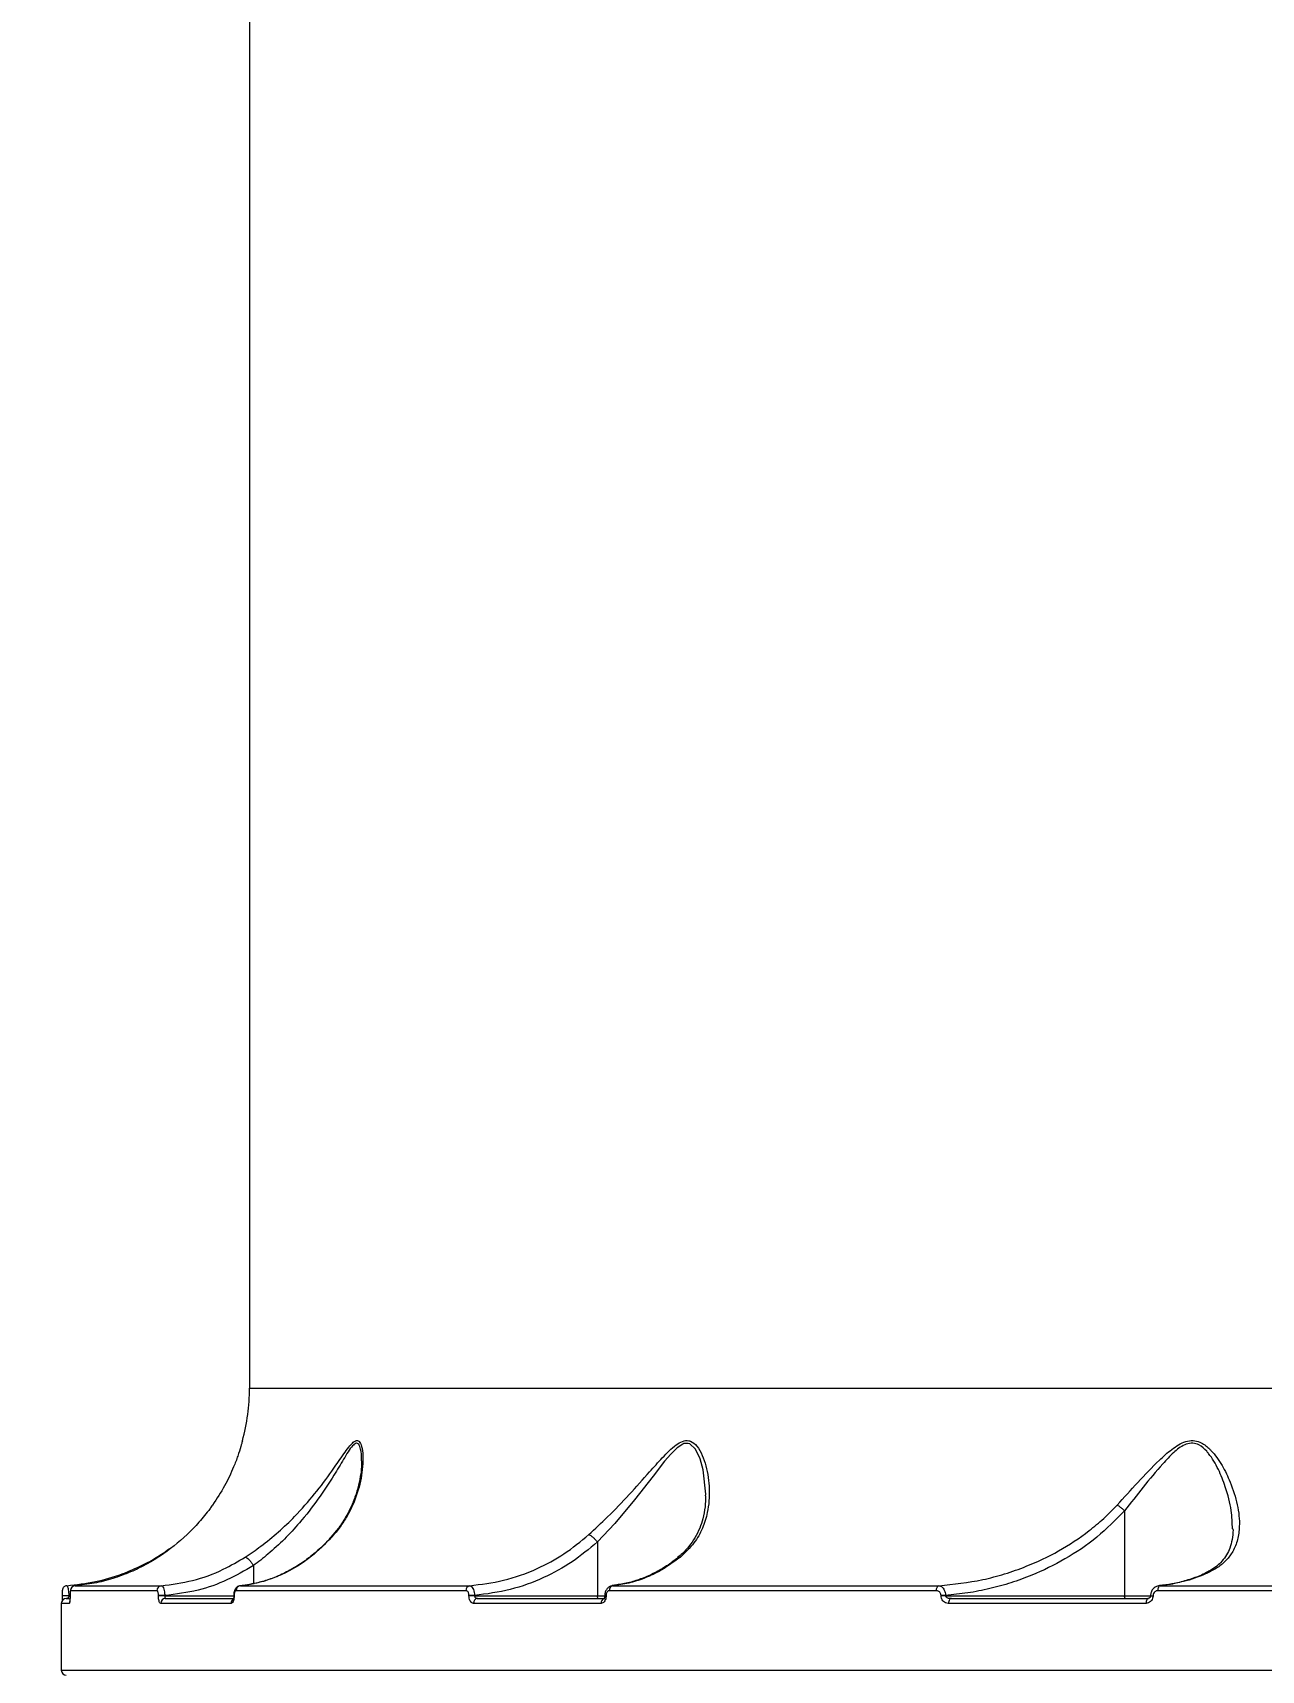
# Model space of a CAD drawing. Header units: millimetres. Extents: x 10665 to 29906, y -6125 to 7364.
# Drawn here: x 23501.5 to 23749.5, y 468.6 to 799 of the extents above; entities that cross this region are included whole.
import ezdxf

# ---------------------------------------------------------------- set-up
doc = ezdxf.new("R2010")
doc.units = ezdxf.units.MM
for name, color, linetype in [('DIKOM_ОБЪЕКТ', 7, 'Continuous'), ('DIKOM_РАЗМЕР_ЗОНА', 7, 'Continuous'), ('DIKOM_РАЗМЕР_ОБЪЕКТА', 7, 'Continuous')]:
    doc.layers.add(name, color=color, linetype=linetype)
doc.styles.add('style1', font='arial.ttf', dxfattribs={"width": 0.8})
doc.dimstyles.new('1-50', dxfattribs={"dimtxt": 300, "dimasz": 200, "dimexe": 100, "dimexo": 0, "dimgap": 100, "dimtad": 1, "dimdec": 0, "dimtxsty": 'style1', "dimcen": 0, "dimclrd": 7, "dimclre": 7, "dimadec": 1, "dimazin": 2, "dimtfac": 1, "dimtdec": 0, "dimtmove": 1, "dimatfit": 3, "dimfxl": 0, "dimlwd": 25, "dimlwe": 18, "dimarcsym": 0})

# ---------------------------------------------------------------- blocks, each defined once
blk = doc.blocks.new('*D16')
at = {"layer": 'Defpoints', "color": 0, "transparency": 16777216}
for p in [(12665, 4926.53), (12665, 1146.89), (26947.71, -1821.93)]:
    blk.add_point(p, dxfattribs=at)
at = {"layer": 'DIKOM_РАЗМЕР_ОБЪЕКТА', "color": 7, "lineweight": 18, "transparency": 16777216}
for p, q in [((12665, 1146.89), (12665, 5026.53)), ((26947.71, -1821.93), (26947.71, 5026.53))]:
    blk.add_line(p, q, dxfattribs=at)
at = {"layer": 'DIKOM_РАЗМЕР_ОБЪЕКТА', "color": 7, "lineweight": 25, "transparency": 16777216}
blk.add_line((26747.71, 4926.53), (12865, 4926.53), dxfattribs=at)
at = {"layer": 'DIKOM_РАЗМЕР_ОБЪЕКТА', "color": 7, "transparency": 16777216}
for points in [[(12865, 4959.86), (12865, 4893.19), (12665, 4926.53)], [(26747.71, 4959.86), (26747.71, 4893.19), (26947.71, 4926.53)]]:
    blk.add_solid(points, dxfattribs=at)
at = {"layer": 'DIKOM_РАЗМЕР_ОБЪЕКТА', "color": 0, "transparency": 16777216, "insert": (21497, 5179.8), "char_height": 300, "attachment_point": 5, "style": 'style1'}
blk.add_mtext('14300', dxfattribs=at)
blk = doc.blocks.new('*D15')
at = {"layer": 'Defpoints', "color": 0, "transparency": 16777216}
for p in [(20416.84, 4419.04), (19675.94, -4001.39), (28567.5, -4001.39)]:
    blk.add_point(p, dxfattribs=at)
at = {"layer": 'DIKOM_РАЗМЕР_ОБЪЕКТА', "color": 7, "lineweight": 18, "transparency": 16777216}
for p, q in [((20416.84, 4419.04), (28667.5, 4419.04)), ((19675.94, -4001.39), (28667.5, -4001.39))]:
    blk.add_line(p, q, dxfattribs=at)
at = {"layer": 'DIKOM_РАЗМЕР_ОБЪЕКТА', "color": 7, "lineweight": 25, "transparency": 16777216}
blk.add_line((28567.5, 4219.04), (28567.5, -3801.39), dxfattribs=at)
at = {"layer": 'DIKOM_РАЗМЕР_ОБЪЕКТА', "color": 7, "transparency": 16777216}
for points in [[(28534.17, 4219.04), (28600.83, 4219.04), (28567.5, 4419.04)], [(28534.17, -3801.39), (28600.83, -3801.39), (28567.5, -4001.39)]]:
    blk.add_solid(points, dxfattribs=at)
at = {"layer": 'DIKOM_РАЗМЕР_ОБЪЕКТА', "color": 0, "transparency": 16777216, "insert": (28247.96, -1553.33), "char_height": 300, "attachment_point": 5, "rotation": 90, "style": 'style1'}
blk.add_mtext('8400', dxfattribs=at)
blk = doc.blocks.new('*D14')
at = {"layer": 'Defpoints', "color": 0, "transparency": 16777216}
for p in [(28947.71, 6914.03), (10665, 1629.88), (28947.71, -1535.43)]:
    blk.add_point(p, dxfattribs=at)
at = {"layer": 'DIKOM_РАЗМЕР_ЗОНА', "color": 7, "lineweight": 18, "transparency": 16777216}
for p, q in [((10665, 1629.88), (10665, 7014.03)), ((28947.71, -1535.43), (28947.71, 7014.03))]:
    blk.add_line(p, q, dxfattribs=at)
at = {"layer": 'DIKOM_РАЗМЕР_ЗОНА', "color": 7, "lineweight": 25, "transparency": 16777216}
blk.add_line((10865, 6914.03), (28747.71, 6914.03), dxfattribs=at)
at = {"layer": 'DIKOM_РАЗМЕР_ЗОНА', "color": 7, "transparency": 16777216}
for points in [[(10865, 6947.36), (10865, 6880.69), (10665, 6914.03)], [(28747.71, 6947.36), (28747.71, 6880.69), (28947.71, 6914.03)]]:
    blk.add_solid(points, dxfattribs=at)
at = {"layer": 'DIKOM_РАЗМЕР_ЗОНА', "color": 0, "transparency": 16777216, "insert": (21431.5, 7167.3), "char_height": 300, "attachment_point": 5, "style": 'style1'}
blk.add_mtext('18300', dxfattribs=at)
blk = doc.blocks.new('*D13')
at = {"layer": 'Defpoints', "color": 0, "transparency": 16777216}
for p in [(20470.84, 6542.55), (29806, 6542.55), (19621.9, -6125)]:
    blk.add_point(p, dxfattribs=at)
at = {"layer": 'DIKOM_РАЗМЕР_ЗОНА', "color": 7, "lineweight": 18, "transparency": 16777216}
for p, q in [((20470.84, 6542.55), (29906, 6542.55)), ((19621.9, -6125), (29906, -6125))]:
    blk.add_line(p, q, dxfattribs=at)
at = {"layer": 'DIKOM_РАЗМЕР_ЗОНА', "color": 7, "lineweight": 25, "transparency": 16777216}
blk.add_line((29806, -5925), (29806, 6342.55), dxfattribs=at)
at = {"layer": 'DIKOM_РАЗМЕР_ЗОНА', "color": 7, "transparency": 16777216}
for points in [[(29772.67, 6342.55), (29839.33, 6342.55), (29806, 6542.55)], [(29772.67, -5925), (29839.33, -5925), (29806, -6125)]]:
    blk.add_solid(points, dxfattribs=at)
at = {"layer": 'DIKOM_РАЗМЕР_ЗОНА', "color": 0, "transparency": 16777216, "insert": (29552.83, 208.78), "char_height": 300, "attachment_point": 5, "rotation": 90, "style": 'style1'}
blk.add_mtext('12650', dxfattribs=at)

msp = doc.modelspace()

# ---------------------------------------------------------------- linework, layer by layer
at = {"layer": 'DIKOM_ОБЪЕКТ', "color": 7, "linetype": 'Continuous', "lineweight": 15}
for p, q in [((23545.28, 895.62), (23545.28, 525.52)), ((23545.28, 525.52), (23865.44, 525.52)), ((23721.93, 500.73), (23721.93, 483.57)), ((23615.51, 494.46), (23615.51, 483.57)), ((23546.05, 489.69), (23546.05, 486.03)), ((23619.4, 485.83), (23618.52, 485.7)), ((23507.45, 483.61), (23507.45, 483.57)), ((23508.79, 483.61), (23507.45, 483.61)), ((23508.79, 483.57), (23507.45, 483.57)), ((23508.28, 483.07), (23508.89, 483.07)), ((23509.04, 483.64), (23508.79, 483.61)), ((23508.79, 483.61), (23508.79, 483.57)), ((23508.79, 483.57), (23509.04, 483.57)), ((23509.04, 483.68), (23509.04, 483.57)), ((23509.04, 483.68), (23509.05, 483.68)), ((23509.04, 483.57), (23509.05, 483.57)), ((23509.05, 483.68), (23509.05, 483.57)), ((23526.59, 484.63), (23509.16, 484.63)), ((23510.08, 485.63), (23527.47, 485.63)), ((23526.89, 483.57), (23526.89, 483.63)), ((23528.17, 483.63), (23526.89, 483.63)), ((23528.17, 483.57), (23526.89, 483.57)), ((23528.17, 483.63), (23528.17, 483.57)), ((23528.17, 483.57), (23542.09, 483.57)), ((23528.3, 483.07), (23541.93, 483.07)), ((23542.09, 483.65), (23542.09, 483.57)), ((23542.09, 483.65), (23542.09, 483.65)), ((23542.09, 483.65), (23542.17, 483.65)), ((23542.09, 483.57), (23542.17, 483.57)), ((23542.17, 483.65), (23542.17, 483.57)), ((23588.97, 484.63), (23542.59, 484.63)), ((23543.43, 485.63), (23589.72, 485.63)), ((23589.58, 483.57), (23589.58, 483.65)), ((23590.71, 483.65), (23589.58, 483.65)), ((23590.71, 483.57), (23589.58, 483.57)), ((23590.71, 483.65), (23590.71, 483.57)), ((23590.71, 483.57), (23615.51, 483.57)), ((23591.32, 483.07), (23616.98, 483.07)), ((23615.51, 483.57), (23616.99, 483.57)), ((23616.99, 483.63), (23616.99, 483.57)), ((23616.99, 483.63), (23617.26, 483.63)), ((23616.99, 483.57), (23617.26, 483.57)), ((23617.26, 483.63), (23617.26, 483.57)), ((23683.91, 484.63), (23617.93, 484.63)), ((23618.62, 485.63), (23684.45, 485.63)), ((23684.88, 483.57), (23684.88, 483.68)), ((23685.78, 483.68), (23684.88, 483.68)), ((23685.78, 483.57), (23684.88, 483.57)), ((23685.78, 483.68), (23685.78, 483.57)), ((23685.78, 483.57), (23721.93, 483.57)), ((23686.97, 483.07), (23726.74, 483.07)), ((23721.93, 483.57), (23727.15, 483.57)), ((23727.15, 483.61), (23727.15, 483.57)), ((23727.15, 483.61), (23727.68, 483.61)), ((23727.15, 483.57), (23727.68, 483.57)), ((23727.68, 483.61), (23727.68, 483.57)), ((23791.83, 484.63), (23728.65, 484.63)), ((23729.38, 485.7), (23728.96, 485.66)), ((23729.09, 485.63), (23792.13, 485.63)), ((23507.28, 482.07), (23507.28, 468.57)), ((23508.88, 482.07), (23507.28, 482.07)), ((23541.55, 482.07), (23527.35, 482.07)), ((23616.24, 482.07), (23590.52, 482.07)), ((23726.26, 482.07), (23686.4, 482.07)), ((23507.28, 468.57), (23926.28, 468.57))]:
    msp.add_line(p, q, dxfattribs=at)
at = {"layer": 'DIKOM_ОБЪЕКТ', "color": 7, "linetype": 'Continuous', "lineweight": 15, "flags": 128}
for points in [[(23637.35, 503.79), (23637.37, 504.08), (23636.84, 509.03), (23636.23, 511.24), (23635.29, 513.19), (23634.14, 514.26), (23633.84, 514.36), (23632.98, 514.32), (23632.72, 514.22), (23631.58, 513.48), (23630.31, 512.21), (23629.07, 510.74), (23626.76, 507.77), (23622.98, 502.95), (23619, 498.21), (23615.51, 494.47), (23615.51, 494.46), (23615.51, 494.46)], [(23615.68, 483.07), (23615.65, 483.08), (23615.61, 483.11), (23615.59, 483.16), (23615.56, 483.22), (23615.54, 483.3), (23615.53, 483.38), (23615.52, 483.48), (23615.51, 483.57)], [(23686.97, 483.07), (23686.86, 483.06), (23686.75, 483), (23686.65, 482.91), (23686.57, 482.78), (23686.5, 482.63), (23686.44, 482.46), (23686.41, 482.27), (23686.4, 482.07)], [(23722.09, 483.07), (23722.06, 483.08), (23722.03, 483.11), (23722, 483.16), (23721.98, 483.22), (23721.96, 483.3), (23721.94, 483.38), (23721.93, 483.48), (23721.93, 483.57)], [(23726.74, 483.07), (23726.65, 483.06), (23726.56, 483), (23726.48, 482.91), (23726.4, 482.78), (23726.34, 482.63), (23726.3, 482.46), (23726.27, 482.27), (23726.26, 482.07)], [(23729.09, 485.63), (23729, 485.6), (23728.92, 485.54), (23728.84, 485.44), (23728.78, 485.31), (23728.72, 485.17), (23728.68, 485), (23728.66, 484.82), (23728.65, 484.63)]]:
    msp.add_lwpolyline(points, dxfattribs=at)
at = {"layer": 'DIKOM_ОБЪЕКТ', "color": 7, "linetype": 'Continuous', "lineweight": 15}
for centre, radius, start, end in [((23505.28, 525.52), 40, 344.588, 0), ((23508.28, 482.07), 1, 90, 180), ((23509.88, 482.07), 1, 153.2256, 180.0068), ((23510.16, 484.64), 0.998, 94.3377, 180.114), ((23527.57, 484.65), 0.982, 95.6991, 181.179), ((23528.32, 482.1), 0.977, 91.4532, 181.3589), ((23542.58, 482.09), 1.03, 127.7145, 180.6315), ((23543.55, 484.67), 0.968, 97.0416, 182.1486), ((23589.91, 484.71), 0.937, 101.5165, 184.849), ((23591.44, 482.16), 0.918, 96.989, 185.5728), ((23617.19, 482.17), 0.948, 110.9837, 185.9348), ((23618.85, 484.74), 0.925, 104.8105, 186.4065), ((23684.83, 484.78), 0.928, 114.1087, 189.2847), ((23508.28, 468.57), 1, 180, 270)]:
    msp.add_arc(centre, radius, start, end, dxfattribs=at)
for points, knots in [([(23543.85, 514.9), (23543.84, 514.86), (23543.82, 514.78), (23543.51, 513.63), (23542.94, 511.85), (23541.91, 509.11), (23540.35, 505.77), (23538.67, 503.2), (23537.83, 501.92)], [0, 0, 0, 0, 0.073004, 0.185863, 0.338406, 0.491636, 0.745815, 1, 1, 1, 1]), ([(23544.4, 491.4), (23545.46, 492.11), (23547.75, 493.66), (23551.14, 496.46), (23554.85, 499.98), (23558.51, 504.15), (23561.64, 508.32), (23563.73, 511.4), (23565.07, 513.31), (23565.99, 514.42), (23566.59, 514.86), (23567.06, 514.96), (23567.53, 514.77), (23567.98, 513.68), (23568.2, 511.89), (23568.12, 508.9), (23567.39, 504.95), (23565.79, 501), (23564, 498.02), (23562.88, 496.64), (23562.32, 495.94)], [0, 0, 0, 0, 0.059053, 0.127726, 0.196513, 0.291306, 0.386175, 0.452749, 0.48692, 0.520896, 0.548901, 0.554238, 0.580032, 0.615194, 0.662239, 0.709494, 0.807573, 0.905609, 0.952814, 1, 1, 1, 1]), ([(23567.89, 510.8), (23567.9, 510.92), (23567.94, 511.79), (23567.78, 513.04), (23567.41, 514.23), (23566.99, 514.44), (23566.57, 514.33), (23566.01, 513.85), (23565.18, 512.67), (23563.96, 510.66), (23562.05, 507.44), (23559.18, 503.07), (23555.79, 498.71), (23552.35, 495.01), (23549.2, 492.1), (23547.04, 490.42), (23546.05, 489.7), (23546.05, 489.7)], [0, 0, 0, 0, 0.011037, 0.081035, 0.130988, 0.166494, 0.173826, 0.212826, 0.262434, 0.312399, 0.412674, 0.557402, 0.70203, 0.806695, 0.911199, 0.999951, 1, 1, 1, 1]), ([(23613.8, 495.94), (23615.06, 497.12), (23617.84, 499.69), (23621.96, 504.02), (23625.59, 508.09), (23628.22, 511.05), (23629.99, 512.88), (23631.34, 514.06), (23632.68, 514.87), (23633.67, 514.98), (23634.69, 514.7), (23635.72, 513.78), (23636.72, 511.98), (23637.69, 509.03), (23638.27, 505.12), (23637.93, 500.82), (23636.8, 497.21), (23635.12, 494.1), (23633.23, 492.33), (23632.25, 491.4)], [0, 0, 0, 0, 0.079015, 0.173491, 0.268053, 0.328721, 0.361363, 0.393896, 0.422326, 0.451312, 0.459935, 0.498982, 0.545108, 0.591442, 0.689034, 0.786595, 0.855573, 0.92445, 1, 1, 1, 1]), ([(23720.43, 501.92), (23721.81, 503.44), (23724.58, 506.49), (23728.24, 510.33), (23731, 512.85), (23732.8, 514.11), (23734.25, 514.8), (23735.77, 515.02), (23737.44, 514.59), (23738.58, 513.74), (23740.13, 512.18), (23741.72, 509.92), (23743.5, 506.14), (23744.85, 501.95), (23745.25, 498.03), (23744.83, 494.9), (23743.94, 492.63), (23742.54, 490.76), (23740.95, 489.38), (23739.64, 488.68), (23739.09, 488.39)], [0, 0, 0, 0, 0.09652, 0.192974, 0.244813, 0.271574, 0.298183, 0.324301, 0.350397, 0.391082, 0.401947, 0.472766, 0.543843, 0.640945, 0.737877, 0.799672, 0.86138, 0.912134, 0.96284, 1, 1, 1, 1]), ([(23743.7, 497.08), (23743.68, 498.3), (23743.61, 501.07), (23742.48, 505.15), (23740.97, 509.11), (23739.58, 511.49), (23738.2, 513.14), (23737.22, 514.03), (23735.72, 514.5), (23734.39, 514.26), (23733.17, 513.6), (23732.36, 512.95), (23731.15, 511.88), (23728.96, 509.54), (23725.67, 505.51), (23723.18, 502.33), (23721.93, 500.73)], [0, 0, 0, 0, 0.110502, 0.248509, 0.348191, 0.447499, 0.462344, 0.516642, 0.550237, 0.5837, 0.615779, 0.648066, 0.654922, 0.726705, 0.863301, 1, 1, 1, 1]), ([(23567.9, 510.8), (23567.9, 510.42), (23567.88, 509.41), (23567.66, 507.59), (23567.17, 505.31), (23566.4, 502.94), (23565.39, 500.66), (23564.17, 498.57), (23563.05, 496.96), (23562.26, 496.08), (23562.03, 495.82)], [0, 0, 0, 0, 0.078921, 0.212523, 0.361029, 0.51881, 0.667427, 0.808897, 0.942194, 1, 1, 1, 1]), ([(23637.35, 503.79), (23637.33, 503.04), (23637.29, 501.47), (23636.86, 499.27), (23636.19, 497.18), (23635.27, 495.32), (23634.08, 493.63), (23632.88, 492.31), (23632.02, 491.6), (23631.69, 491.32)], [0, 0, 0, 0, 0.160022, 0.336053, 0.482868, 0.638505, 0.789236, 0.918095, 1, 1, 1, 1]), ([(23537.83, 501.92), (23537.65, 501.67), (23536.77, 500.45), (23535.09, 498.39), (23531.83, 495.02), (23528.34, 492.26), (23524.47, 489.91), (23521.26, 488.34), (23517.63, 487.01), (23513.9, 486.06), (23511.35, 485.77), (23510.08, 485.63)], [0, 0, 0, 0, 0.024296, 0.12225, 0.220219, 0.421517, 0.511889, 0.632236, 0.75259, 0.876295, 1, 1, 1, 1]), ([(23684.45, 485.63), (23687.41, 485.94), (23691.89, 486.41), (23697.74, 487.97), (23702.91, 489.78), (23708.73, 492.53), (23713.9, 495.95), (23717.76, 499.16), (23719.54, 501), (23720.43, 501.92)], [0, 0, 0, 0, 0.222714, 0.336733, 0.450747, 0.631003, 0.813276, 0.906644, 1, 1, 1, 1]), ([(23721.93, 500.74), (23720.12, 498.91), (23716.46, 495.2), (23710.05, 490.93), (23704.14, 488.03), (23699.02, 486.17), (23694.7, 484.99), (23690.28, 484.11), (23687.28, 483.82), (23685.78, 483.68)], [0, 0, 0, 0, 0.185206, 0.375221, 0.558025, 0.667271, 0.776521, 0.88826, 1, 1, 1, 1]), ([(23720.43, 501.92), (23720.48, 501.89), (23720.63, 501.8), (23720.97, 501.57), (23721.44, 501.2), (23721.77, 500.89), (23721.93, 500.74)], [0, 0, 0, 0, 0.10747, 0.349454, 0.67469, 1, 1, 1, 1]), ([(23721.93, 500.73), (23721.93, 500.73), (23721.93, 500.74), (23721.93, 500.74), (23721.93, 500.74), (23721.93, 500.74)], [0, 0, 0, 0, 0.459431, 0.808684, 1, 1, 1, 1]), ([(23562.32, 495.94), (23561.01, 494.57), (23558.36, 491.79), (23554.38, 489.13), (23550.62, 487.31), (23547.16, 486.15), (23544.68, 485.8), (23543.43, 485.63)], [0, 0, 0, 0, 0.239876, 0.485873, 0.639422, 0.818548, 1, 1, 1, 1]), ([(23562.04, 495.81), (23561.69, 495.41), (23560.67, 494.21), (23558.81, 492.49), (23556.49, 490.63), (23554.03, 489.04), (23551.48, 487.74), (23548.9, 486.72), (23547.15, 486.29), (23546.3, 486.08)], [0, 0, 0, 0, 0.077537, 0.229778, 0.383498, 0.538572, 0.694521, 0.850765, 1, 1, 1, 1]), ([(23562.07, 495.78), (23562.11, 495.82), (23562.17, 495.89), (23562.28, 495.93), (23562.32, 495.94)], [0, 0, 0, 0, 0.59641, 1, 1, 1, 1]), ([(23589.72, 485.63), (23592.02, 485.92), (23596.69, 486.49), (23603.09, 488.81), (23608.91, 491.91), (23612.15, 494.59), (23613.8, 495.94)], [0, 0, 0, 0, 0.262566, 0.532666, 0.763648, 1, 1, 1, 1]), ([(23613.8, 495.94), (23613.83, 495.93), (23613.94, 495.89), (23614.2, 495.73), (23614.59, 495.43), (23615.07, 494.98), (23615.37, 494.63), (23615.51, 494.46)], [0, 0, 0, 0, 0.087297, 0.253624, 0.502407, 0.751241, 1, 1, 1, 1]), ([(23743.81, 497.09), (23743.82, 497.02), (23743.85, 496.27), (23743.66, 494.96), (23743.24, 493.27), (23742.57, 491.84), (23741.7, 490.63), (23740.61, 489.6), (23739.57, 488.85), (23738.8, 488.48), (23738.52, 488.34)], [0, 0, 0, 0, 0.017581, 0.192689, 0.363149, 0.513448, 0.671953, 0.804897, 0.928568, 1, 1, 1, 1]), ([(23520.53, 488.39), (23521.96, 489.01), (23524.29, 490.02), (23527.17, 491.71), (23528.54, 492.7), (23529.1, 493.11)], [0, 0, 0, 0, 0.484167, 0.789038, 1, 1, 1, 1]), ([(23615.51, 494.46), (23613.85, 493.07), (23610.48, 490.26), (23604.53, 487.04), (23597.91, 484.6), (23593.14, 483.97), (23590.71, 483.65)], [0, 0, 0, 0, 0.232889, 0.471298, 0.731974, 1, 1, 1, 1]), ([(23615.51, 494.46), (23615.51, 494.46), (23615.51, 494.46), (23615.51, 494.46), (23615.51, 494.46), (23615.51, 494.46)], [0, 0, 0, 0, 0.389895, 0.913348, 1, 1, 1, 1]), ([(23527.47, 485.63), (23529.59, 485.91), (23533.87, 486.48), (23539.58, 488.55), (23542.95, 490.54), (23544.4, 491.4)], [0, 0, 0, 0, 0.355859, 0.721479, 1, 1, 1, 1]), ([(23546.05, 489.69), (23544.3, 488.67), (23540.76, 486.6), (23534.72, 484.48), (23530.43, 483.92), (23528.17, 483.63)], [0, 0, 0, 0, 0.316571, 0.640668, 1, 1, 1, 1]), ([(23544.4, 491.4), (23544.42, 491.4), (23544.47, 491.4), (23544.62, 491.35), (23544.9, 491.17), (23545.29, 490.78), (23545.7, 490.27), (23545.93, 489.89), (23546.05, 489.7)], [0, 0, 0, 0, 0.038088, 0.149198, 0.361906, 0.574621, 0.787322, 1, 1, 1, 1]), ([(23546.05, 489.7), (23546.05, 489.69), (23546.05, 489.69), (23546.05, 489.69), (23546.05, 489.69)], [0, 0, 0, 0, 0.601084, 1, 1, 1, 1]), ([(23632.25, 491.4), (23630.8, 490.35), (23628.45, 488.64), (23624.9, 487.06), (23621.82, 486.07), (23619.7, 485.78), (23618.62, 485.63)], [0, 0, 0, 0, 0.342217, 0.557268, 0.774604, 1, 1, 1, 1]), ([(23631.74, 491.3), (23631.37, 491), (23630.26, 490.09), (23628.29, 488.85), (23625.83, 487.58), (23623.28, 486.63), (23621.12, 486.03), (23619.82, 485.88), (23619.4, 485.83)], [0, 0, 0, 0, 0.097505, 0.295841, 0.496385, 0.69886, 0.902822, 1, 1, 1, 1]), ([(23631.79, 491.24), (23631.84, 491.28), (23631.94, 491.37), (23632.12, 491.4), (23632.22, 491.4), (23632.25, 491.4)], [0, 0, 0, 0, 0.444526, 0.858179, 1, 1, 1, 1]), ([(23508.41, 485.63), (23510.34, 485.85), (23514.11, 486.28), (23518.12, 487.47), (23520.2, 488.26), (23520.53, 488.39)], [0, 0, 0, 0, 0.466535, 0.915015, 1, 1, 1, 1]), ([(23520.53, 488.39), (23520.54, 488.39), (23520.61, 488.42), (23520.72, 488.42), (23520.85, 488.3), (23520.88, 488.27)], [0, 0, 0, 0, 0.090951, 0.771806, 1, 1, 1, 1]), ([(23546.3, 486.08), (23546.26, 486.07), (23545.31, 485.81), (23544.33, 485.67), (23543.4, 485.63), (23543.39, 485.63)], [0, 0, 0, 0, 0.047708, 0.986468, 1, 1, 1, 1]), ([(23739.09, 488.39), (23738.81, 488.26), (23737.1, 487.47), (23733.79, 486.28), (23730.68, 485.85), (23729.09, 485.63)], [0, 0, 0, 0, 0.084985, 0.533466, 1, 1, 1, 1]), ([(23738.55, 488.33), (23738.52, 488.31), (23737.61, 487.82), (23735.76, 487.11), (23733, 486.26), (23730.86, 485.8), (23729.64, 485.72), (23729.38, 485.7)], [0, 0, 0, 0, 0.011443, 0.310365, 0.611976, 0.91582, 1, 1, 1, 1]), ([(23739.09, 488.39), (23739.07, 488.39), (23738.91, 488.42), (23738.71, 488.43), (23738.58, 488.33), (23738.56, 488.31)], [0, 0, 0, 0, 0.103626, 0.836632, 1, 1, 1, 1]), ([(23507.45, 483.57), (23507.45, 483.56), (23507.45, 483.38), (23507.45, 483.04), (23507.45, 482.7), (23507.44, 482.59), (23507.44, 482.57)], [0, 0, 0, 0, 0.035133, 0.477058, 0.926903, 1, 1, 1, 1]), ([(23508.4, 485.63), (23508.4, 485.63), (23508.28, 485.64), (23508.06, 485.55), (23507.82, 485.4), (23507.66, 485.22), (23507.57, 485.04), (23507.51, 484.89), (23507.49, 484.79), (23507.48, 484.7), (23507.47, 484.56), (23507.46, 484.34), (23507.45, 483.96), (23507.45, 483.72), (23507.45, 483.61)], [0, 0, 0, 0, 0.005616, 0.125548, 0.221544, 0.302554, 0.371028, 0.426612, 0.466897, 0.503651, 0.564737, 0.752386, 0.888049, 1, 1, 1, 1]), ([(23508.4, 485.63), (23508.4, 485.63), (23508.28, 485.64), (23508.06, 485.55), (23507.82, 485.4), (23507.66, 485.22), (23507.57, 485.04), (23507.51, 484.89), (23507.49, 484.79), (23507.48, 484.7), (23507.47, 484.56), (23507.46, 484.34), (23507.45, 483.96), (23507.45, 483.72), (23507.45, 483.61)], [0, 0, 0, 0, 0.005616, 0.125548, 0.221544, 0.302554, 0.371028, 0.426612, 0.466897, 0.503651, 0.564737, 0.752386, 0.888049, 1, 1, 1, 1]), ([(23508.41, 485.63), (23508.44, 485.62), (23508.51, 485.59), (23508.61, 485.3), (23508.7, 484.83), (23508.76, 484.25), (23508.78, 483.82), (23508.79, 483.61)], [0, 0, 0, 0, 0.184788, 0.398839, 0.601306, 0.799063, 1, 1, 1, 1]), ([(23508.79, 483.57), (23508.79, 483.53), (23508.78, 483.48), (23508.76, 483.37), (23508.71, 483.26), (23508.63, 483.15), (23508.52, 483.09), (23508.45, 483.08), (23508.41, 483.07)], [0, 0, 0, 0, 0.127215, 0.162754, 0.340415, 0.545418, 0.783163, 1, 1, 1, 1]), ([(23509.05, 483.57), (23509.05, 483.5), (23509.05, 483.26), (23509.03, 482.87), (23509, 482.46), (23508.94, 482.14), (23508.9, 482.1), (23508.88, 482.07)], [0, 0, 0, 0, 0.079666, 0.275733, 0.470759, 0.710536, 1, 1, 1, 1]), ([(23509.04, 483.48), (23509.04, 483.42), (23509.04, 483.22), (23509.03, 482.91), (23509, 482.63), (23508.98, 482.47), (23508.97, 482.45), (23508.97, 482.45)], [0, 0, 0, 0, 0.121332, 0.360357, 0.619452, 0.871706, 1, 1, 1, 1]), ([(23510.07, 485.63), (23510.07, 485.63), (23509.95, 485.65), (23509.73, 485.55), (23509.48, 485.39), (23509.31, 485.2), (23509.2, 485), (23509.14, 484.81), (23509.09, 484.57), (23509.06, 484.26), (23509.04, 483.9), (23509.04, 483.7), (23509.04, 483.64)], [0, 0, 0, 0, 0.000629, 0.130649, 0.23504, 0.326112, 0.409075, 0.49101, 0.606527, 0.79713, 0.934034, 1, 1, 1, 1]), ([(23509.16, 484.63), (23509.14, 484.62), (23509.11, 484.59), (23509.08, 484.38), (23509.06, 484.13), (23509.05, 483.88), (23509.05, 483.72), (23509.05, 483.68)], [0, 0, 0, 0, 0.302561, 0.534686, 0.725423, 0.917023, 1, 1, 1, 1]), ([(23526.89, 483.63), (23526.89, 483.7), (23526.88, 483.89), (23526.85, 484.17), (23526.78, 484.43), (23526.69, 484.6), (23526.62, 484.62), (23526.59, 484.63)], [0, 0, 0, 0, 0.142275, 0.357038, 0.571509, 0.785687, 1, 1, 1, 1]), ([(23527.35, 482.07), (23527.29, 482.09), (23527.19, 482.12), (23527.05, 482.38), (23526.95, 482.76), (23526.9, 483.19), (23526.89, 483.46), (23526.89, 483.57)], [0, 0, 0, 0, 0.215036, 0.429981, 0.644721, 0.859186, 1, 1, 1, 1]), ([(23527.47, 485.63), (23527.54, 485.61), (23527.69, 485.57), (23527.89, 485.22), (23528.05, 484.72), (23528.14, 484.15), (23528.17, 483.78), (23528.17, 483.63)], [0, 0, 0, 0, 0.214255, 0.428357, 0.642743, 0.857619, 1, 1, 1, 1]), ([(23528.17, 483.57), (23528.17, 483.54), (23528.18, 483.44), (23528.19, 483.3), (23528.22, 483.18), (23528.26, 483.09), (23528.28, 483.08), (23528.3, 483.07)], [0, 0, 0, 0, 0.140857, 0.355176, 0.570084, 0.784972, 1, 1, 1, 1]), ([(23542.17, 483.57), (23542.17, 483.49), (23542.17, 483.23), (23542.1, 482.81), (23541.96, 482.41), (23541.77, 482.13), (23541.62, 482.09), (23541.55, 482.07)], [0, 0, 0, 0, 0.10836, 0.320426, 0.543053, 0.771568, 1, 1, 1, 1]), ([(23542.09, 483.57), (23542.09, 483.52), (23542.09, 483.36), (23542.06, 483.14), (23542.01, 482.96), (23541.97, 482.87), (23541.97, 482.86), (23541.97, 482.86)], [0, 0, 0, 0, 0.162955, 0.428435, 0.654502, 0.845798, 1, 1, 1, 1]), ([(23543.39, 485.61), (23543.28, 485.6), (23543.02, 485.57), (23542.69, 485.34), (23542.41, 485.01), (23542.2, 484.54), (23542.08, 484.06), (23542.1, 483.73), (23542.11, 483.65)], [0, 0, 0, 0, 0.132897, 0.291497, 0.452913, 0.647921, 0.913667, 1, 1, 1, 1]), ([(23542.59, 484.63), (23542.54, 484.62), (23542.44, 484.6), (23542.31, 484.42), (23542.22, 484.15), (23542.18, 483.88), (23542.18, 483.71), (23542.17, 483.65)], [0, 0, 0, 0, 0.228801, 0.457845, 0.678497, 0.888318, 1, 1, 1, 1]), ([(23589.58, 483.65), (23589.58, 483.76), (23589.56, 483.98), (23589.47, 484.26), (23589.32, 484.48), (23589.15, 484.61), (23589.03, 484.63), (23588.97, 484.63)], [0, 0, 0, 0, 0.204003, 0.408027, 0.613539, 0.826545, 1, 1, 1, 1]), ([(23590.52, 482.07), (23590.44, 482.08), (23590.25, 482.11), (23589.99, 482.31), (23589.76, 482.65), (23589.61, 483.09), (23589.59, 483.41), (23589.58, 483.57)], [0, 0, 0, 0, 0.174171, 0.389594, 0.595825, 0.797867, 1, 1, 1, 1]), ([(23589.72, 485.63), (23589.8, 485.62), (23589.99, 485.58), (23590.26, 485.31), (23590.49, 484.87), (23590.66, 484.3), (23590.7, 483.87), (23590.71, 483.65)], [0, 0, 0, 0, 0.170042, 0.380792, 0.586699, 0.793101, 1, 1, 1, 1]), ([(23590.71, 483.57), (23590.72, 483.53), (23590.72, 483.47), (23590.76, 483.37), (23590.83, 483.26), (23590.98, 483.15), (23591.15, 483.09), (23591.27, 483.08), (23591.32, 483.07)], [0, 0, 0, 0, 0.144461, 0.175639, 0.362606, 0.571029, 0.804662, 1, 1, 1, 1]), ([(23617.26, 483.57), (23617.25, 483.46), (23617.24, 483.19), (23617.12, 482.76), (23616.89, 482.38), (23616.58, 482.12), (23616.36, 482.09), (23616.24, 482.07)], [0, 0, 0, 0, 0.140812, 0.355278, 0.570029, 0.784957, 1, 1, 1, 1]), ([(23616.99, 483.57), (23616.99, 483.52), (23616.99, 483.39), (23616.95, 483.23), (23616.89, 483.11), (23616.84, 483.04), (23616.84, 483.04), (23616.84, 483.04)], [0, 0, 0, 0, 0.182959, 0.409206, 0.611609, 0.803295, 1, 1, 1, 1]), ([(23618.53, 485.61), (23618.5, 485.61), (23618.28, 485.63), (23617.89, 485.44), (23617.45, 485.07), (23617.14, 484.53), (23616.98, 484.02), (23617.01, 483.7), (23617.02, 483.63)], [0, 0, 0, 0, 0.03729, 0.245565, 0.449202, 0.671141, 0.922302, 1, 1, 1, 1]), ([(23617.93, 484.63), (23617.86, 484.62), (23617.71, 484.6), (23617.5, 484.43), (23617.35, 484.17), (23617.27, 483.89), (23617.26, 483.7), (23617.26, 483.63)], [0, 0, 0, 0, 0.214331, 0.4285, 0.642969, 0.857721, 1, 1, 1, 1]), ([(23684.88, 483.68), (23684.87, 483.77), (23684.85, 483.96), (23684.73, 484.21), (23684.55, 484.42), (23684.29, 484.58), (23684.06, 484.63), (23683.93, 484.63), (23683.91, 484.63)], [0, 0, 0, 0, 0.167424, 0.334436, 0.50916, 0.713067, 0.957717, 1, 1, 1, 1]), ([(23684.45, 485.63), (23684.47, 485.63), (23684.65, 485.62), (23684.95, 485.5), (23685.3, 485.17), (23685.55, 484.74), (23685.73, 484.24), (23685.76, 483.87), (23685.78, 483.68)], [0, 0, 0, 0, 0.039147, 0.268318, 0.466368, 0.643619, 0.819895, 1, 1, 1, 1]), ([(23686.4, 482.07), (23686.37, 482.07), (23686.16, 482.08), (23685.81, 482.16), (23685.4, 482.41), (23685.11, 482.75), (23684.92, 483.14), (23684.89, 483.43), (23684.88, 483.57)], [0, 0, 0, 0, 0.03924, 0.287231, 0.495178, 0.670966, 0.835294, 1, 1, 1, 1]), ([(23685.78, 483.57), (23685.78, 483.55), (23685.79, 483.5), (23685.84, 483.4), (23685.97, 483.29), (23686.2, 483.18), (23686.52, 483.1), (23686.79, 483.08), (23686.95, 483.07), (23686.97, 483.07)], [0, 0, 0, 0, 0.055224, 0.109849, 0.243656, 0.417581, 0.651803, 0.951859, 1, 1, 1, 1]), ([(23727.68, 483.57), (23727.68, 483.5), (23727.66, 483.25), (23727.53, 482.84), (23727.21, 482.42), (23726.77, 482.13), (23726.43, 482.09), (23726.26, 482.07)], [0, 0, 0, 0, 0.093213, 0.303911, 0.53027, 0.765182, 1, 1, 1, 1]), ([(23727.15, 483.57), (23727.15, 483.55), (23727.15, 483.48), (23727.12, 483.37), (23727.06, 483.25), (23726.97, 483.15), (23726.86, 483.08), (23726.78, 483.08), (23726.74, 483.09)], [0, 0, 0, 0, 0.067636, 0.185615, 0.324233, 0.501637, 0.74589, 1, 1, 1, 1]), ([(23728.97, 485.62), (23728.96, 485.62), (23728.71, 485.64), (23728.21, 485.44), (23727.62, 484.99), (23727.22, 484.33), (23727.19, 483.84), (23727.17, 483.61)], [0, 0, 0, 0, 0.015526, 0.261272, 0.513918, 0.771025, 1, 1, 1, 1]), ([(23728.65, 484.63), (23728.54, 484.62), (23728.31, 484.6), (23728, 484.4), (23727.78, 484.11), (23727.69, 483.83), (23727.68, 483.66), (23727.68, 483.61)], [0, 0, 0, 0, 0.233648, 0.467386, 0.69556, 0.90875, 1, 1, 1, 1])]:
    msp.add_open_spline(points, degree=3, knots=knots, dxfattribs=at)

# ---------------------------------------------------------------- dimensions: what is measured, and where the dimension line sits
at = {"layer": 'DIKOM_РАЗМЕР_ЗОНА'}
dim = msp.add_linear_dim(base=(28947.71, 6914.03), p1=(10665, 1629.88), p2=(28947.71, -1535.43), text='18300', dimstyle='1-50', override={"dimscale": 1, "dimtix": 0, "dimtofl": 1, "dimtmove": 1, "dimatfit": 3}, dxfattribs=at)
dim.commit()
dim.dimension.update_dxf_attribs({"geometry": '*D14', "text_midpoint": (21431.5, 6914.03), "dimtype": 160})
dim = msp.add_linear_dim(base=(29806, 6542.55), p1=(19621.9, -6125), p2=(20470.84, 6542.55), angle=90, text='12650', dimstyle='1-50', dxfattribs=at)
dim.commit()
dim.dimension.update_dxf_attribs({"geometry": '*D13', "text_midpoint": (29806, 208.78), "dimtype": 160})
at = {"layer": 'DIKOM_РАЗМЕР_ОБЪЕКТА'}
dim = msp.add_linear_dim(base=(12665, 4926.53), p1=(26947.71, -1821.93), p2=(12665, 1146.89), angle=180, text='14300', dimstyle='1-50', override={"dimscale": 1, "dimtix": 0, "dimtofl": 1, "dimtmove": 1, "dimatfit": 3}, dxfattribs=at)
dim.commit()
dim.dimension.update_dxf_attribs({"geometry": '*D16', "text_midpoint": (21497, 4926.53), "dimtype": 160})
dim = msp.add_linear_dim(base=(28567.5, -4001.39), p1=(20416.84, 4419.04), p2=(19675.94, -4001.39), angle=90, text='8400', dimstyle='1-50', dxfattribs=at)
dim.commit()
dim.dimension.update_dxf_attribs({"geometry": '*D15', "text_midpoint": (28501.13, -1553.33), "dimtype": 160})

doc.saveas('drawing.dxf')
